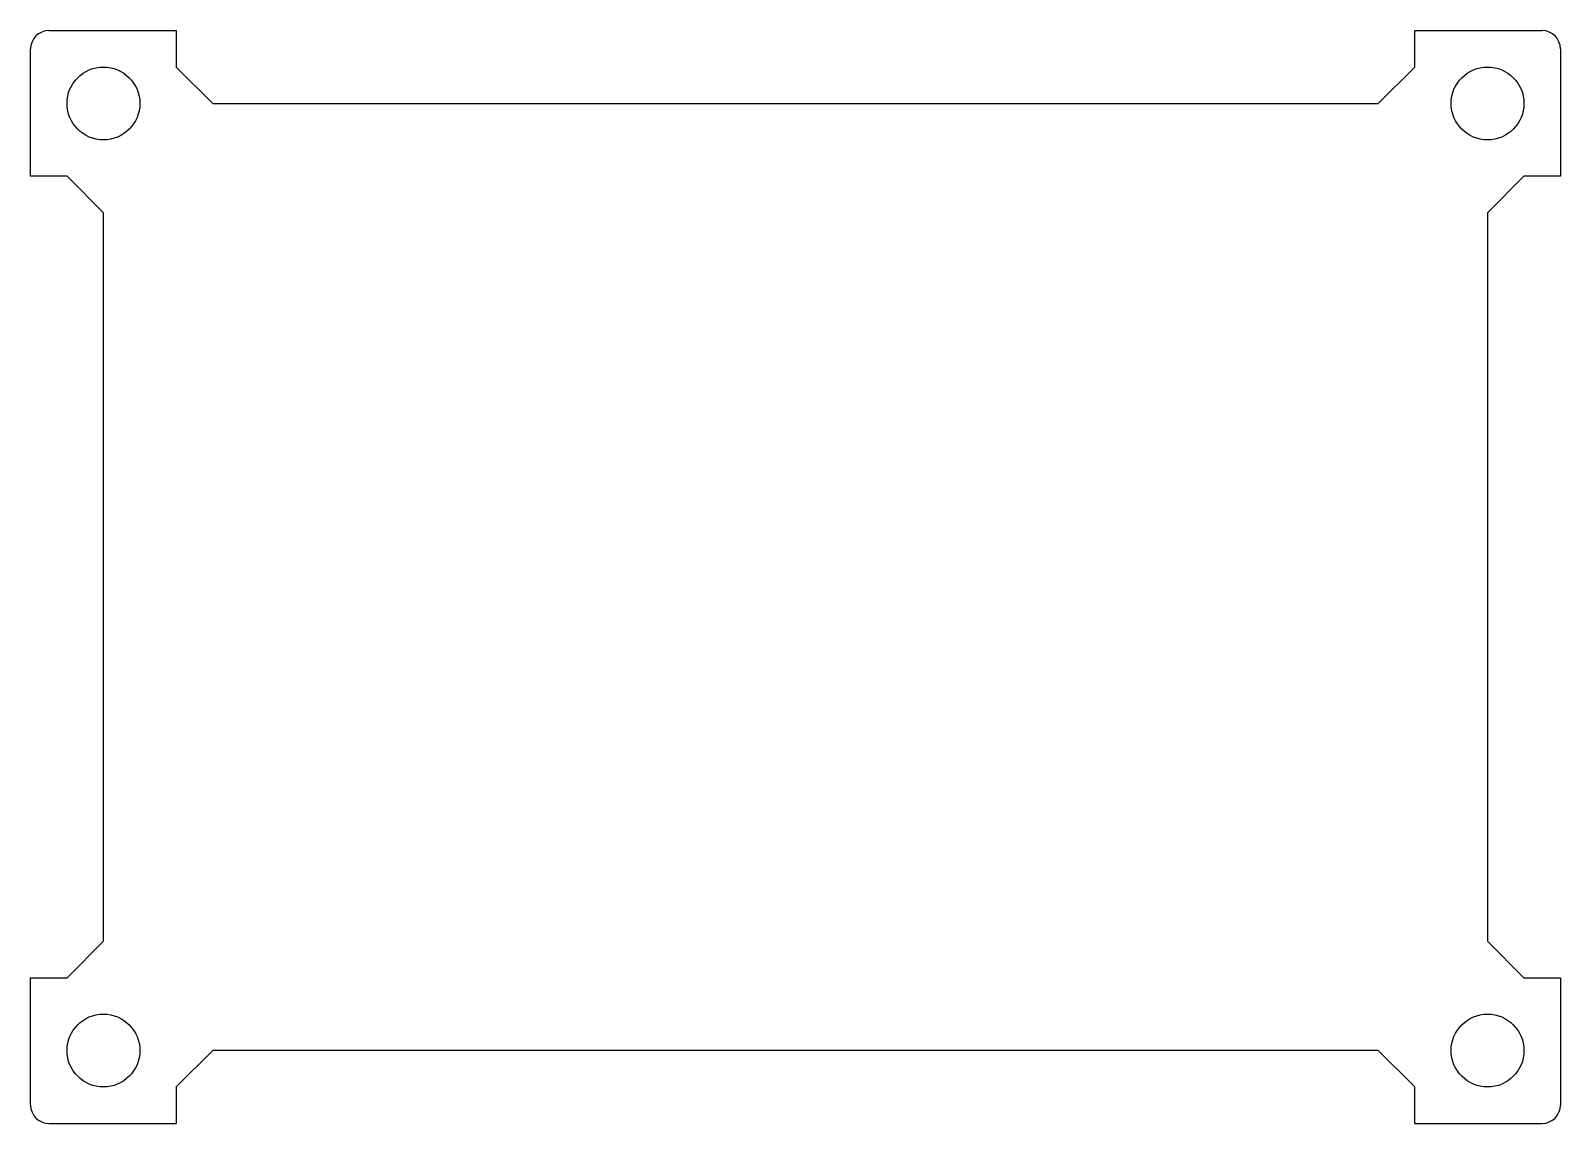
# Model space of a CAD drawing. Header units: millimetres. Extents: x 0 to 42, y 0 to 30.
import ezdxf

# ---------------------------------------------------------------- set-up
doc = ezdxf.new("R2010")
doc.units = ezdxf.units.MM
doc.layers.add('草图平面 01', color=7, linetype='Continuous')

msp = doc.modelspace()

# ---------------------------------------------------------------- linework, layer by layer
at = {"layer": '草图平面 01'}
for p, q in [((0.5, 30), (4, 30)), ((4, 30), (4, 29)), ((38, 29), (38, 30)), ((38, 30), (41.5, 30)), ((0, 26), (0, 29.5)), ((42, 29.5), (42, 26)), ((4, 29), (5, 28)), ((38, 29), (37, 28)), ((5, 28), (37, 28)), ((1, 26), (0, 26)), ((2, 25), (1, 26)), ((41, 26), (40, 25)), ((42, 26), (41, 26)), ((2, 5), (2, 25)), ((40, 25), (40, 5)), ((1, 4), (2, 5)), ((40, 5), (41, 4)), ((0, 4), (1, 4)), ((0, 0.5), (0, 4)), ((41, 4), (42, 4)), ((42, 4), (42, 0.5)), ((4, 1), (5, 2)), ((37, 2), (5, 2)), ((38, 1), (37, 2)), ((4, 1), (4, 0)), ((38, 0), (38, 1)), ((0.5, 0), (4, 0)), ((38, 0), (41.5, 0))]:
    msp.add_line(p, q, dxfattribs=at)
for centre in [(2, 28), (40, 28), (2, 2), (40, 2)]:
    msp.add_circle(centre, 1, dxfattribs=at)
for centre, start, end in [((0.5, 29.5), 90, 180), ((41.5, 29.5), 360, 90), ((0.5, 0.5), 180, 270), ((41.5, 0.5), 270, 360)]:
    msp.add_arc(centre, 0.5, start, end, dxfattribs=at)

doc.saveas('drawing.dxf')
